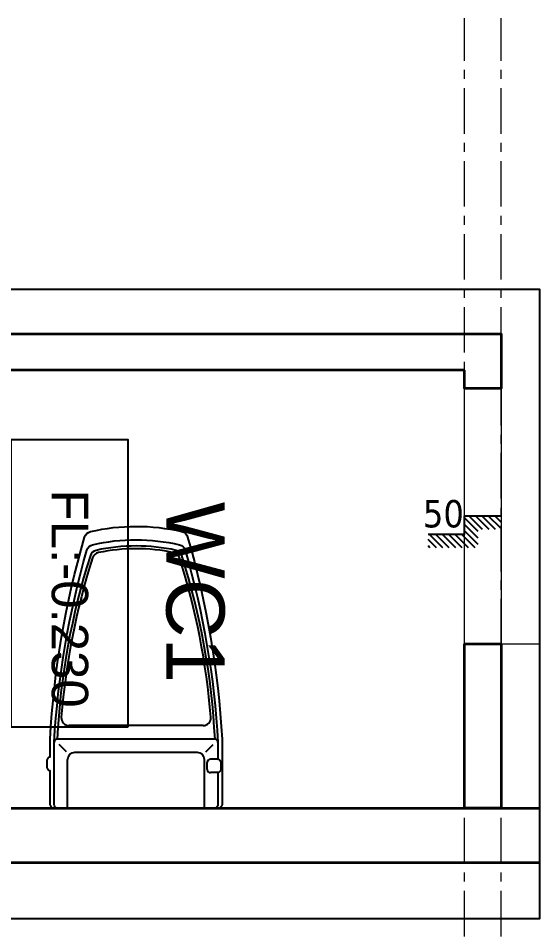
# Model space of a CAD drawing. Header units: inches. Extents: x 236662 to 497023, y -248575 to 81795.
# Drawn here: x 416124 to 417553, y -186591 to -184085 of the extents above; entities that cross this region are included whole.
import ezdxf
from ezdxf.enums import TextEntityAlignment as Align
from ezdxf.xclip import XClip

# ---------------------------------------------------------------- set-up
doc = ezdxf.new("R2010")
doc.units = ezdxf.units.IN
doc.header["$LTSCALE"] = 10
doc.header["$MEASUREMENT"] = 0
doc.linetypes.add('CENTER', pattern=[2, 1.25, -0.25, 0.25, -0.25])
for name, color, linetype in [('01. HP_TEXT', 9, 'Continuous'), ('07. HP_KY HIEU @ 1', 43, 'Continuous'), ('08. HP_DIM', 118, 'Continuous'), ('10. HP_VAT DUNG 1', 144, 'Continuous')]:
    doc.layers.add(name, color=color, linetype=linetype)
for name, color, linetype, lineweight in [('02. HP_BE TONG', 1, 'Continuous', 35), ('03. HP_TUONG', 2, 'Continuous', 35), ('05. HP_TRUC', 251, 'CENTER', 5), ('06. HP_THAY 2', 147, 'Continuous', 13), ('09_HP_HATCH', 8, 'Continuous', 5)]:
    doc.layers.add(name, color=color, linetype=linetype, lineweight=lineweight)
doc.styles.add('BAOANNOTE', font='arial.ttf', dxfattribs={"width": 0.8})
doc.styles.get("Standard").update_dxf_attribs({"font": 'arial.ttf'})
doc.styles.add('Tahoma', font='tahoma.ttf')
doc.styles.add('TEXT (none)', font='arial.ttf')

# ---------------------------------------------------------------- blocks, each defined once
blk = doc.blocks.new('COT')
at = {"layer": '09_HP_HATCH'}
h = blk.add_hatch(dxfattribs=at)
h.set_pattern_fill('CHAU-01', color=256, scale=15, pattern_type=2)
h.set_pattern_definition([(49.99999999999999, (-55276.96531282458, -37444.20155818248), (107.589027390113, -9.412820247389266), [11.25, -123.75]), (355, (-55276.96531282458, -37444.20155818248), (-20.81270004195, 112.8288200550018), [9, -99]), (100.4514, (-55267.99956082459, -37444.98595918248), (86.77640725710323, 103.415931309143), [9.5610285, -105.1713168]), (46.18420000000001, (-55276.96531282458, -37414.20155818248), (160.0861572938467, -24.82785214935271), [16.875, -185.625]), (96.6356, (-55263.62480107458, -37416.27055423248), (140.1994058323055, 146.1176806350663), [14.3415432, -157.75695]), (351.1842, (-55276.96531282458, -37414.20155818248), (140.1992917700441, 146.1177901387987), [13.5, -148.5]), (21, (-55261.96531282458, -37421.70155818248), (89.53605781776925, -60.39283359980082), [11.25, -123.75]), (326.0000000000001, (-55261.96531282458, -37421.70155818248), (36.49729978823726, 108.772506757028), [9, -99]), (71.4514, (-55254.50397787458, -37426.73429908248), (126.0333942872235, 48.37957450649286), [9.5610285, -105.1713168]), (37.50000000000001, (-55276.96531282458, -37444.20155818248), (1.8239782975936, 49.93407807469672), [0, -97.8, 0, -100.5, 0, -99.375]), (7.499999999999999, (-55276.96531282458, -37444.20155818248), (39.46043061632229, 59.16175678235403), [0, -57.3, 0, -95.55, 0, -37.875]), (327.5, (-55310.41531282458, -37444.20155818248), (80.07336542586135, -3.383230760156963), [0, -37.5, 0, -117, 0, -155.25]), (317.5, (-55325.41531282458, -37444.20155818248), (87.47792540135794, 15.01574734984766), [0, -48.75, 0, -77.69999999999999, 0, -110.25]), (45, (-55276.96531282458, -37444.20155818248), (-45.07805730064241, 45.07805730064241), []), (45, (-55276.96531282458, -37425.82655818248), (-45.07805730064241, 45.07805730064241), [])])
h.paths.add_polyline_path([(0, -200), (300, -200), (300, 0), (0, 0)])
at = {"layer": '02. HP_BE TONG'}
blk.add_lwpolyline([(0, -200), (300, -200), (300, 0), (0, 0)], close=True, dxfattribs=at)
blk = doc.blocks.new('ádasdwdczxzc')
at = {"layer": '03. HP_TUONG'}
for p in [(-15000, 3599.999999999993), (-9750, 3599.999999999993), (-5550, 3599.999999999993), (-300, 3599.999999999993), (-15000, 199.9999999999927), (-9750, 199.9999999999927), (-5550, 199.9999999999927), (-300, 199.9999999999927)]:
    blk.add_blockref('COT', p, dxfattribs=at)
blk = doc.blocks.new('Level mark - Plan 2')
blk.add_lwpolyline([(12.52534868701946, 0.4000000000000021), (12.52534868701946, 3.600000000000005), (4.641523464083548, 3.600000000000005), (4.641523464083548, 0.4000000000000021)], close=True)
at = {"style": 'BAOANNOTE', "flags": 8}
blk.add_attdef('FL%%P0.000', text='', height=2, dxfattribs=at).set_placement((9, 2.000000000000004), align=Align.MIDDLE_CENTER)
blk = doc.blocks.new('Step Symbol - Metric')
h = blk.add_hatch()
h.set_pattern_fill('_USER', color=0, angle=45, style=0, pattern_type=0)
h.set_pattern_definition([(45, (0, 4), (-0.7071067811865475, 0.7071067811865476), [])])
h.paths.add_polyline_path([(8, 0), (8, -3), (-3, -3), (-3, 1), (-8, 1), (-8, 4), (0, 4), (0, 0)])
at = {"color": 0}
blk.add_lwpolyline([(8, 0), (0, 0), (0, 4), (-8, 4)], dxfattribs=at)
blk.add_attdef('Step', (2, 2), '', height=3, dxfattribs=at)
blk = doc.blocks.new('mb tang 1')
at = {"layer": '03. HP_TUONG'}
for points in [[(-15000, -550), (-15000, 0), (0, 0), (0, -3600), (-15000, -3600), (-15000, -3050)], [(-14700, -3050), (-14700, -3450), (-150, -3450), (-150, -150), (-14700, -150), (-14700, -550)], [(-1350, -1200), (-1350, -3450.000000001601), (-1450, -3450.000000001601), (-1450, -1100.000000005995), (-1350, -1100.000000005995)], [(-1350, -1100.000000005995), (-1300.000000001513, -1100.000000005995), (-1300.000000001513, -1200), (-1350, -1200)]]:
    blk.add_lwpolyline(points, dxfattribs=at)
blk.add_lwpolyline([(-599.9999999937136, -1199.999999998923), (-599.9999999967404, -1100.00000000585), (-150.0000000030268, -1100.000000006927), (-150, -1200)], close=True, dxfattribs=at)
at = {"layer": '06. HP_THAY 2'}
blk.add_lwpolyline([(-1300.000000001513, -1100.000000005995), (-599.9999999937136, -1100.000000005995), (-599.9999999937136, -1199.999999998923), (-1300.000000001513, -1199.999999998923)], close=True, dxfattribs=at)
ref = blk.add_blockref('Level mark - Plan 2', (-1623.835927804234, -2083.018005075748), dxfattribs=dict(xscale=-100, yscale=100, zscale=100, rotation=180))
ref.add_attrib('FL%%P0.000', 'FL:-0.230', dxfattribs={"height": 100, "style": 'BAOANNOTE'}).set_placement((-723.8359278042335, -2281.721961419535), align=Align.MIDDLE_CENTER)
at = {"layer": '07. HP_KY HIEU @ 1'}
ref = blk.add_blockref('Step Symbol - Metric', (-900.681162633351, -1199.999999999385), dxfattribs=dict(at, xscale=-12.50000000000001, yscale=12.50000000000001, zscale=12.5, rotation=90))
ref.add_attrib('Step', '50', (-919.1032578232116, -1314.289420718527), dxfattribs={"layer": '0', "color": 7, "height": 75, "rotation": 90, "style": 'Tahoma'})
at = {"layer": '08. HP_DIM'}
blk.add_blockref('ádasdwdczxzc', (0, -3600), dxfattribs=at)
at = {"layer": '01. HP_TEXT', "style": 'TEXT (none)'}
blk.add_text('WC1', height=159.8757443933733, dxfattribs=at).set_placement((-989.2400822388008, -2017.55125937477))
blk = doc.blocks.new('FDGGDFGDFGDFGFD')
at = {"color": 252}
for p, q in [((-179.9999999988941, 204.7499999987194), (-179.9999999988941, -204.7499999986321)), ((-146.7221141288173, 181.8006801813899), (-165.8864265785669, 200.9779275346664)), ((-127.375466094818, 212.849999998667), (-127.375466094818, 193.9499999987893)), ((-92.27546609507408, 212.849999998667), (-92.27546609507408, 193.9499999987893)), ((-215.0999999986379, 174.9621921248327), (-215.0999999986379, -174.9621921247744)), ((-5.820766091346741e-11, 178.6499999988882), (-126.8999999992084, 178.6499999988882)), ((-100.3754660949926, 185.8499999988417), (-119.2754660948995, 185.8499999988417)), ((-144.899999999092, 160.6499999990046), (-144.899999999092, -160.6499999989173)), ((-146.7221141288173, -181.8006801813026), (-165.8864265785669, -200.9779275346082)), ((-5.820766091346741e-11, -178.6499999988009), (-126.8999999992084, -178.6499999988009))]:
    blk.add_line(p, q, dxfattribs=at)
blk.add_lwpolyline([(-100.3754660949926, 220.9499999986147, -0.3819660112501041), (-92.32562137610512, 213.7499999986612), (-9, 213.7499999986612, -0.4142135623730951), (-5.820766091346741e-11, 204.7499999987194), (-5.820766091346741e-11, -204.7499999986321, -0.4142135623730951), (-9, -213.749999998603), (-170.9999999989523, -213.749999998603, -0.0564364370655281), (-673.1661033733981, -128.2105084770883, -0.2718575235499975), (-687.2789320406737, -113.3153966435057, -0.1145472182879914), (-687.1546774774324, 113.3715082927083, -0.2715780745762616), (-673.0457952047, 128.2452921960794, -0.0564225622034206), (-170.9999999989523, 213.7499999986612), (-127.3253108139033, 213.7499999986612, -0.3819660112501042), (-119.2754660948995, 220.9499999986147)], format="xyb", close=True, dxfattribs=at)
blk.add_lwpolyline([(-236.9977625434985, 195.1602102679317), (-236.9978155011195, 195.1602059842553)], close=True, dxfattribs=at)
for centre, radius, start, end in [((-85.00576738244854, -1683.823519866244), 1892.321063672623, 92.87428353285412, 107.6553580714003), ((-85.01164305140264, -1683.781239714037), 1885.078447433602, 94.6245441758121, 107.5276549768078), ((-235.3639867772581, 174.9621921248327), 20.26398677862689, 0, 94.62461857228321), ((-170.9999999989523, 204.7499999987194), 8.999999999941785, 90, 180), ((-119.2754660948995, 193.9499999987893), 8.09999999994761, 180, 270), ((-100.3754660949926, 193.9499999987893), 8.09999999994761, 270, 0), ((-126.8999999992084, 160.6499999990046), 17.99999999988357, 90, 180), ((-652.7832757658907, 100.0560725173855), 20.26398677862689, 107.6553580714003, 167.5058675054793), ((-201.2406712780357, 2.91038304567337e-11), 482.7593287175858, 167.5058675054793, 192.4941324945207), ((-195.5685613050591, -0.5965690602606628), 481.2318084654036, 168.1004920130086, 191.7373468030773), ((-646.6305329012102, 94.45305171996006), 20.26398677862689, 107.5276549768078, 168.1004920130086), ((-652.7832757658907, -100.0560725173273), 20.26398677862689, 192.4941324945207, 252.3446419285997), ((-646.8977398388088, -94.36919424845837), 20.26398677862689, 191.7373468030773, 252.4639596688565), ((-85.00576738244854, 1683.823519866331), 1885.121063672669, 252.4639596688565, 265.3753814277168), ((-85.00576738244854, 1683.823519866331), 1892.321063672623, 252.3446419285997, 267.1257164671459), ((-126.8999999992084, -160.6499999989173), 17.99999999988357, 180, 270), ((-235.3639867772581, -174.9621921247744), 20.26398677862689, 265.3753814277168, 0), ((-170.9999999989523, -204.7499999986321), 8.999999999941785, 180, 270)]:
    blk.add_arc(centre, radius, start, end, dxfattribs=at)
blk = doc.blocks.new('xi bet')
blk.add_lwpolyline([(-4710337.241941481, 6048009.756053608), (-4710167.141941438, 6048009.756053608, 0.4142135623730951), (-4710157.691941437, 6048019.20605361), (-4710157.691941437, 6048449.181053721, 0.4142135623730951), (-4710167.141941438, 6048458.631053723), (-4710254.633843907, 6048458.631053723, 0.3819660112500659), (-4710263.086180864, 6048466.191053727), (-4710282.931180868, 6048466.191053727, 0.3819660112500354), (-4710291.383517826, 6048458.631053723), (-4710337.241941481, 6048458.631053723, 0.0564225622034208), (-4710864.390026588, 6048368.851110508, 0.2715780745762673), (-4710879.20435298, 6048353.233637405, 0.1145472182880022), (-4710879.334820271, 6048115.212387158, 0.2718575235500133), (-4710864.516350166, 6048099.572519729, 0.0564364370655258)], format="xyb", close=True)
at = {"linetype": 'Continuous', "xscale": -1, "rotation": 180}
blk.add_blockref('FDGGDFGDFGDFGFD', (-4710157.691941437, 6048234.193553668), dxfattribs=at)
blk = doc.blocks.new('NOITHATTANG1')
at = {"layer": '06. HP_THAY 2'}
blk.add_line((-599.9999999997672, 2499.999999993248), (-599.9999999997672, 2803.242551720119), dxfattribs=at)
at = {"layer": '10. HP_VAT DUNG 1', "extrusion": (0, 0, -1), "xscale": 1.049999999813735, "yscale": 1.049999999813735, "zscale": -1.049999999813735, "rotation": 180}
blk.add_blockref('xi bet', (-4945515.575661172, 6352145.440269119), dxfattribs=at)

msp = doc.modelspace()

# ---------------------------------------------------------------- block references
ref = msp.add_blockref('mb tang 1', (418547.125377766, -186399.5276131062), dxfattribs=dict(rotation=270))
XClip(ref).set_block_clipping_path([(-1570.7368883982417, -3760.033895593282), (152.40780159586575, -993.9278662088036)])

# ---------------------------------------------------------------- next in the draw order: block references
at = {"layer": '08. HP_DIM'}
ref = msp.add_blockref('NOITHATTANG1', (414947.125377766, -186399.5276131062), dxfattribs=dict(at, rotation=270))
XClip(ref).set_block_clipping_path([(-1570.7368883983, -160.03389559331117), (152.40780159592396, 2606.072133791313)])

# ---------------------------------------------------------------- next in the draw order: linework, layer by layer
at = {"layer": '05. HP_TRUC', "ltscale": 10}
for p, q in [((417347.125377766, -187601.3906567418), (417347.125377766, -184085.0972761013)), ((417447.1253777602, -187601.3906567418), (417447.1253777602, -184085.0972761013)), ((417276.8052925516, -186399.5276131062), (413621.5762765848, -186399.5276131062))]:
    msp.add_line(p, q, dxfattribs=at)

doc.saveas('drawing.dxf')
